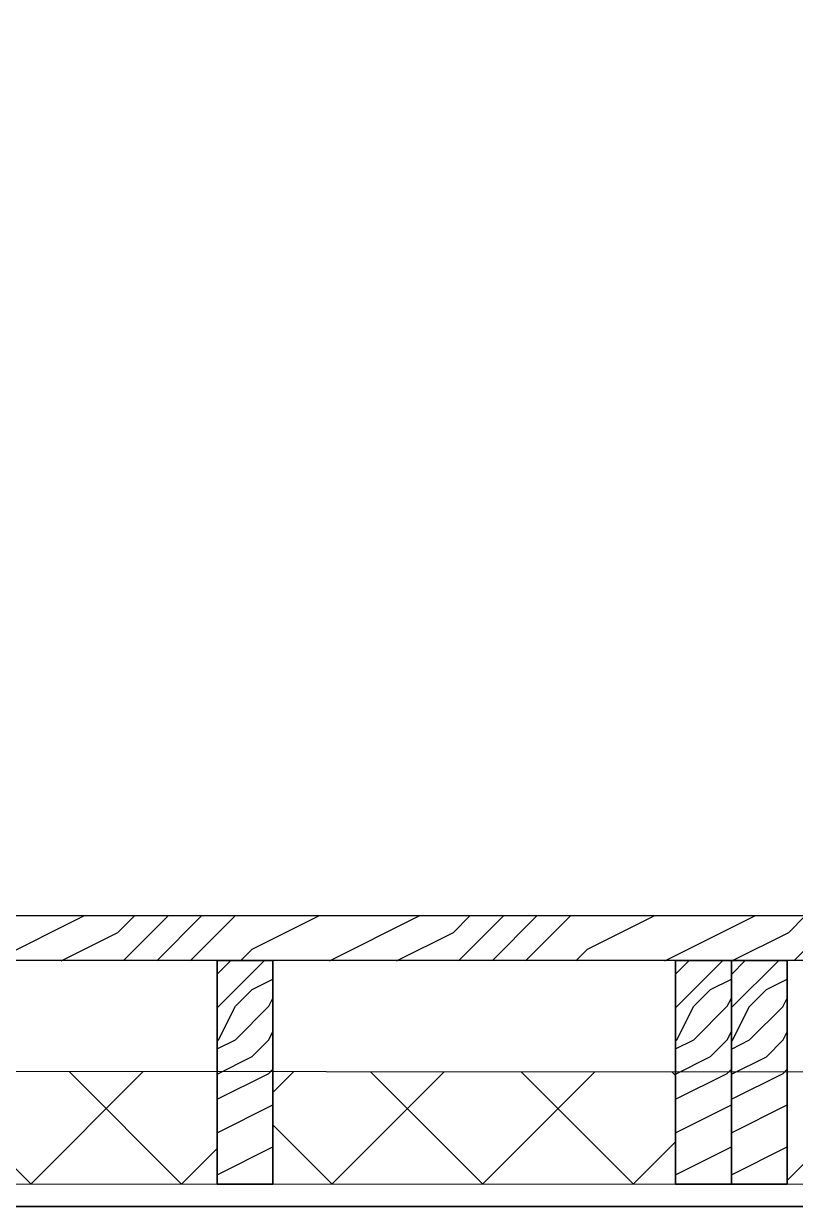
# Model space of a CAD drawing. Extents: x -12289450 to -10763036, y -7834513 to -6150123.
# Drawn here: x -10888592 to -10887902, y -7677270 to -7676211 of the extents above; entities that cross this region are included whole.
import ezdxf

# ---------------------------------------------------------------- set-up
doc = ezdxf.new("R2010")
doc.units = 0
doc.header["$LTSCALE"] = 25
doc.layers.add('008-ШТРИХОВКА', color=252, linetype='Continuous')
doc.layers.add('Крыши', color=7, linetype='Continuous')
doc.layers.add('RAZMER', color=7, linetype='Continuous', lineweight=9)
doc.layers.add('СТЕНЫ', color=5, linetype='Continuous', lineweight=40)

msp = doc.modelspace()

# ---------------------------------------------------------------- hatches: boundary and pattern name
at = {"layer": '008-ШТРИХОВКА', "ltscale": 3}
h = msp.add_hatch(dxfattribs=at)
h.set_pattern_fill('ANSI37', color=256, scale=30)
h.set_pattern_definition([(45, (-10891138.46, -7676799.76), (-67.352, 67.352), []), (135, (-10891138.46, -7676799.76), (-67.352, -67.352), [])])
h.paths.add_polyline_path([(-10890027.6, -7675150.5, -0.121044), (-10890162.8, -7674997.7), (-10891138.5, -7675560.9), (-10891138.5, -7675791.9), (-10891017.8, -7675722.2), (-10891036.5, -7675661, -0.503597), (-10891048.1, -7675652.3, -1), (-10891030.1, -7675652.3, -0.330143), (-10891036.5, -7675661), (-10891017.8, -7675722.2)])
h.paths.add_polyline_path([(-10889834.2, -7675038.8), (-10889834.2, -7675010), (-10889984.1, -7675010), (-10889984.1, -7674894.4), (-10890162.8, -7674997.7, 0.121044), (-10890027.6, -7675150.5)])
h.paths.add_polyline_path([(-10889829.2, -7674919.9), (-10889784.2, -7674919.9), (-10889784.2, -7674779), (-10889784.2, -7674779), (-10889984.1, -7674894.4), (-10889984.1, -7675010), (-10889834.2, -7675010), (-10889834.2, -7675009.9), (-10889829.2, -7675009.9)])
h.paths.add_polyline_path([(-10889584.1, -7674894.6), (-10889784.2, -7674779), (-10889784.2, -7674919.9), (-10889739.2, -7674919.9), (-10889739.2, -7675009.9), (-10889734.2, -7675009.9), (-10889584.1, -7675010)])
h.paths.add_polyline_path([(-10889719.3, -7674912), (-10889719.3, -7674911, 0.400203), (-10889724, -7674916), (-10889723.1, -7674916, -0.40079)], flags=0)
h.paths.add_polyline_path([(-10889719.2, -7674912), (-10889719.2, -7674911, 0.406669), (-10889724.1, -7674916), (-10889723, -7674916, -0.40079)], flags=16)
h.paths.add_polyline_path([(-10889649.3, -7674920), (-10889649.3, -7674921, 0.425077), (-10889644.1, -7674916), (-10889645.1, -7674916, -0.427766)], flags=16)
h.paths.add_polyline_path([(-10889719.3, -7674975.7), (-10889719.3, -7674974.7, 0.400203), (-10889724, -7674979.7), (-10889723.1, -7674979.7, -0.40079)], flags=16)
h.paths.add_polyline_path([(-10889719.2, -7674983.7), (-10889719.2, -7674984.7, 0.421798), (-10889714.1, -7674979.7), (-10889715, -7674979.7, -0.427766)], flags=16)
h.paths.add_polyline_path([(-10889719.3, -7674848.2), (-10889719.3, -7674847.2, 0.400203), (-10889724, -7674852.2), (-10889723.1, -7674852.2, -0.40079)], flags=0)
h.paths.add_polyline_path([(-10889719.2, -7674848.2), (-10889719.2, -7674847.2, 0.406669), (-10889724.1, -7674852.2), (-10889723, -7674852.2, -0.40079)], flags=16)
h.paths.add_polyline_path([(-10889405.4, -7674997.7), (-10889584.1, -7674894.6), (-10889584.1, -7675010), (-10889734.2, -7675010), (-10889734.2, -7675038.8), (-10889540.7, -7675150.6, 0.121047)])
h.paths.add_polyline_path([(-10889405.4, -7674997.7, -0.121047), (-10889540.7, -7675150.6), (-10888788.1, -7675585.1), (-10888672.6, -7675431.1, -0.379494), (-10888675, -7675419.4)])
h.paths.add_polyline_path([(-10888544.3, -7675494.9), (-10888544.3, -7675725.8), (-10888316.3, -7675857.5), (-10888245.9, -7675781.6, -0.208652), (-10888248.8, -7675775, -1), (-10888230.8, -7675775, -0.654736), (-10888245.9, -7675781.6), (-10888316.3, -7675857.5), (-10886829.2, -7676716), (-10886829.2, -7676658.3), (-10887284.2, -7676395.6), (-10887284.2, -7676222.4)])
h.paths.add_polyline_path([(-10886684.2, -7676742), (-10886739.2, -7676710.3), (-10886739.2, -7676744.9), (-10886734.2, -7676744.9), (-10886734.2, -7676770.9), (-10886684.2, -7676799.8)])
h.paths.add_polyline_path([(-10886766.7, -7676718.6, 1), (-10886756.7, -7676718.6, 1)], flags=17)
h.paths.add_polyline_path([(-10886739.2, -7676654.9), (-10886829.2, -7676654.9), (-10886829.2, -7676658.3), (-10886807, -7676671.1, -0.277163), (-10886802.5, -7676673.7), (-10886739.2, -7676710.3)], flags=17)
h.paths.add_polyline_path([(-10886756.7, -7676676.1, -1), (-10886766.7, -7676676.1, -1)], flags=16)
h.paths.add_polyline_path([(-10886684.2, -7676568.8), (-10887284.2, -7676222.4), (-10887284.2, -7676395.6), (-10886829.2, -7676658.3), (-10886829.2, -7676654.9), (-10886739.2, -7676654.9), (-10886739.2, -7676710.3), (-10886684.2, -7676742)])
h.paths.add_polyline_path([(-10886719.2, -7676586.1, -1), (-10886709.2, -7676586.1, -1)], flags=16)
h.paths.add_polyline_path([(-10886718.2, -7676586.1, -1), (-10886710.2, -7676586.1, -1)], flags=0)
h.paths.add_polyline_path([(-10886709, -7676690.2, -1), (-10886719, -7676690.2, -1)], flags=16)
h.paths.add_polyline_path([(-10886979.2, -7676534.3, -1), (-10886989.2, -7676534.3, -1)], flags=16)
h.paths.add_polyline_path([(-10886979.4, -7676430.3, -1), (-10886989.4, -7676430.3, -1)], flags=16)
h.paths.add_polyline_path([(-10886980.3, -7676430.3, -1), (-10886988.4, -7676430.3, -1)], flags=0)
h.paths.add_polyline_path([(-10887249.4, -7676378.3, -1), (-10887259.4, -7676378.3, -1)], flags=16)
h.paths.add_polyline_path([(-10887249.5, -7676274.3, -1), (-10887259.5, -7676274.3, -1)], flags=16)
h.paths.add_polyline_path([(-10887250.5, -7676274.3, -1), (-10887258.6, -7676274.3, -1)], flags=0)
at = {"layer": '008-ШТРИХОВКА'}
h = msp.add_hatch(dxfattribs=at)
h.set_pattern_fill('WOODFACE', color=251, scale=300, style=0, pattern_type=2)
h.set_pattern_definition([(0, (-10896173.06, -7677234.88), (300, 300), [15, -285]), (90, (-10896053.06, -7677129.88), (-300, 300), [30, -270]), (45, (-10896113.06, -7677159.88), (3e-14, 300), [21.21, -63.63, 21.21, -42.42, 148.5, -127.294]), (45, (-10896188.06, -7677249.88), (3e-14, 300), [21.213, -42.426, 21.213, -339.412]), (45, (-10896083.06, -7677219.88), (3e-14, 300), [21.213, -403.051]), (45, (-10896053.06, -7677234.88), (3e-14, 300), [21.213, -403.051]), (45, (-10896098.06, -7677204.88), (3e-14, 300), [21.213, -403.051]), (45, (-10896113.06, -7677189.88), (3e-14, 300), [42.426, -381.838]), (45, (-10896038.06, -7676964.88), (3e-14, 300), [42.426, -381.838]), (45, (-10896143.06, -7677174.88), (3e-14, 300), [84.852, -339.412]), (45, (-10896158.06, -7677159.88), (3e-14, 300), [84.852, -339.412]), (45, (-10895963.06, -7677069.88), (3e-14, 300), [84.852, -339.412]), (45, (-10896173.06, -7677129.88), (3e-14, 300), [63.64, -360.6245]), (45, (-10896233.06, -7677084.88), (3e-14, 300), [63.64, -360.6245]), (45, (-10896203.06, -7677114.88), (3e-14, 300), [63.64, -360.6245]), (45, (-10896008.06, -7677024.88), (3e-14, 300), [106.066, -318.198]), (45, (-10896038.06, -7677009.88), (3e-14, 300), [106.066, -318.198]), (45, (-10896008.06, -7677084.88), (3e-14, 300), [148.492, -275.772]), (26.565, (-10896143.06, -7677204.88), (300, 1e-07), [33.541, -637.279]), (26.565, (-10896083.06, -7677114.88), (300, 1e-07), [33.541, -637.279]), (26.565, (-10896098.06, -7677144.88), (300, 1e-07), [33.541, -637.279]), (26.565, (-10896158.06, -7677234.88), (300, 1e-07), [67.082, -603.738]), (26.565, (-10896098.06, -7677099.88), (300, 1e-07), [100.623, -570.197]), (26.565, (-10896128.06, -7677084.88), (300, 1e-07), [134.164, -536.656]), (26.565, (-10896158.06, -7677069.88), (300, 1e-07), [134.164, -536.656]), (26.565, (-10896203.06, -7676979.88), (300, 1e-07), [134.164, -536.656]), (26.565, (-10896203.06, -7677009.88), (300, 1e-07), [167.705, -503.115]), (26.565, (-10896188.06, -7677039.88), (300, 1e-07), [167.705, -503.115]), (63.435, (-10896083.06, -7677159.88), (2e-08, 300), [33.541, -637.279]), (63.435, (-10896128.06, -7677189.88), (2e-08, 300), [33.541, -637.279]), (63.435, (-10896173.06, -7677234.88), (2e-08, 300), [67.082, -603.738]), (63.435, (-10896083.06, -7677189.88), (2e-08, 300), [67.082, -603.738]), (63.435, (-10896203.06, -7677249.88), (2e-08, 300), [100.623, -570.197]), (63.435, (-10896233.06, -7677249.88), (2e-08, 300), [134.164, -536.656]), (63.435, (-10895963.06, -7677234.88), (2e-08, 300), [134.164, -536.656]), (63.435, (-10896068.06, -7677204.88), (2e-08, 300), [134.164, -536.656]), (63.435, (-10896008.06, -7677234.88), (2e-08, 300), [167.705, -503.115]), (63.435, (-10896038.06, -7677219.88), (2e-08, 300), [167.705, -503.115])])
h.paths.add_polyline_path([(-10891364.2, -7677050), (-10891414.2, -7677050), (-10891422.1, -7677049.9), (-10891372.1, -7677049.9)], flags=16)
h.paths.add_polyline_path([(-10891279.9, -7677009.9), (-10891279.9, -7677050), (-10886934.2, -7677050.1), (-10886934.2, -7677009.9)])
h = msp.add_hatch(dxfattribs=at)
h.set_pattern_fill('WOODFACE', color=251, scale=300, style=0, pattern_type=2)
h.set_pattern_definition([(0, (785736.93, -569866.07), (300, 300), [15, -285]), (90, (785856.93, -569761.07), (-300, 300), [30, -270]), (45, (785796.93, -569791.07), (3e-14, 300), [21.21, -63.63, 21.21, -42.42, 148.5, -127.2940687]), (45, (785721.93, -569881.07), (3e-14, 300), [21.213, -42.426, 21.213, -339.4120686]), (45, (785826.93, -569851.07), (3e-14, 300), [21.213, -403.0510686]), (45, (785856.93, -569866.07), (3e-14, 300), [21.213, -403.0510686]), (45, (785811.93, -569836.07), (3e-14, 300), [21.213, -403.0510686]), (45, (785796.93, -569821.07), (3e-14, 300), [42.426, -381.8380686]), (45, (785871.93, -569596.07), (3e-14, 300), [42.426, -381.8380686]), (45, (785766.93, -569806.07), (3e-14, 300), [84.852, -339.4120686]), (45, (785751.93, -569791.07), (3e-14, 300), [84.852, -339.4120686]), (45, (785946.93, -569701.07), (3e-14, 300), [84.852, -339.4120686]), (45, (785736.93, -569761.07), (3e-14, 300), [63.6396, -360.6244686]), (45, (785676.93, -569716.07), (3e-14, 300), [63.6396, -360.6244686]), (45, (785706.93, -569746.07), (3e-14, 300), [63.6396, -360.6244686]), (45, (785901.93, -569656.07), (3e-14, 300), [106.06602, -318.1980486]), (45, (785871.93, -569641.07), (3e-14, 300), [106.06602, -318.1980486]), (45, (785901.93, -569716.07), (3e-14, 300), [148.492424, -275.7716445]), (26.5650512, (785766.93, -569836.07), (300, 1e-07), [33.541017, -637.279374]), (26.5650512, (785826.93, -569746.07), (300, 1e-07), [33.541017, -637.279374]), (26.5650512, (785811.93, -569776.07), (300, 1e-07), [33.541017, -637.279374]), (26.5650512, (785751.93, -569866.07), (300, 1e-07), [67.08204, -603.738353]), (26.5650512, (785811.93, -569731.07), (300, 1e-07), [100.623059, -570.197334]), (26.5650512, (785781.93, -569716.07), (300, 1e-07), [134.1640785, -536.6563146]), (26.5650512, (785751.93, -569701.07), (300, 1e-07), [134.1640785, -536.6563146]), (26.5650512, (785706.93, -569611.07), (300, 1e-07), [134.1640785, -536.6563146]), (26.5650512, (785706.93, -569641.07), (300, 1e-07), [167.7051, -503.115293]), (26.5650512, (785721.93, -569671.07), (300, 1e-07), [167.7051, -503.115293]), (63.4349488, (785826.93, -569791.07), (2e-08, 300), [33.541017, -637.279374]), (63.4349488, (785781.93, -569821.07), (2e-08, 300), [33.541017, -637.279374]), (63.4349488, (785736.93, -569866.07), (2e-08, 300), [67.08204, -603.738353]), (63.4349488, (785826.93, -569821.07), (2e-08, 300), [67.08204, -603.738353]), (63.4349488, (785706.93, -569881.07), (2e-08, 300), [100.623059, -570.197334]), (63.4349488, (785676.93, -569881.07), (2e-08, 300), [134.1640785, -536.6563146]), (63.4349488, (785946.93, -569866.07), (2e-08, 300), [134.1640785, -536.6563146]), (63.4349488, (785841.93, -569836.07), (2e-08, 300), [134.1640785, -536.6563146]), (63.4349488, (785901.93, -569866.07), (2e-08, 300), [167.7051, -503.115293]), (63.4349488, (785871.93, -569851.07), (2e-08, 300), [167.7051, -503.115293])])
h.paths.add_polyline_path([(-10888369.2, -7677249.9), (-10888369.2, -7677049.9), (-10888419.2, -7677049.9), (-10888419.2, -7677249.9)])
h = msp.add_hatch(dxfattribs=at)
h.set_pattern_fill('WOODFACE', color=251, scale=300, style=0, pattern_type=2)
h.set_pattern_definition([(0, (786146.93, -569866.07), (300, 300), [15, -285]), (90, (786266.93, -569761.07), (-300, 300), [30, -270]), (45, (786206.93, -569791.07), (3e-14, 300), [21.21, -63.63, 21.21, -42.42, 148.5, -127.2940687]), (45, (786131.93, -569881.07), (3e-14, 300), [21.213, -42.426, 21.213, -339.4120686]), (45, (786236.93, -569851.07), (3e-14, 300), [21.213, -403.0510686]), (45, (786266.93, -569866.07), (3e-14, 300), [21.213, -403.0510686]), (45, (786221.93, -569836.07), (3e-14, 300), [21.213, -403.0510686]), (45, (786206.93, -569821.07), (3e-14, 300), [42.426, -381.8380686]), (45, (786281.93, -569596.07), (3e-14, 300), [42.426, -381.8380686]), (45, (786176.93, -569806.07), (3e-14, 300), [84.852, -339.4120686]), (45, (786161.93, -569791.07), (3e-14, 300), [84.852, -339.4120686]), (45, (786356.93, -569701.07), (3e-14, 300), [84.852, -339.4120686]), (45, (786146.93, -569761.07), (3e-14, 300), [63.6396, -360.6244686]), (45, (786086.93, -569716.07), (3e-14, 300), [63.6396, -360.6244686]), (45, (786116.93, -569746.07), (3e-14, 300), [63.6396, -360.6244686]), (45, (786311.93, -569656.07), (3e-14, 300), [106.06602, -318.1980486]), (45, (786281.93, -569641.07), (3e-14, 300), [106.06602, -318.1980486]), (45, (786311.93, -569716.07), (3e-14, 300), [148.492424, -275.7716445]), (26.5650512, (786176.93, -569836.07), (300, 1e-07), [33.541017, -637.279374]), (26.5650512, (786236.93, -569746.07), (300, 1e-07), [33.541017, -637.279374]), (26.5650512, (786221.93, -569776.07), (300, 1e-07), [33.541017, -637.279374]), (26.5650512, (786161.93, -569866.07), (300, 1e-07), [67.08204, -603.738353]), (26.5650512, (786221.93, -569731.07), (300, 1e-07), [100.623059, -570.197334]), (26.5650512, (786191.93, -569716.07), (300, 1e-07), [134.1640785, -536.6563146]), (26.5650512, (786161.93, -569701.07), (300, 1e-07), [134.1640785, -536.6563146]), (26.5650512, (786116.93, -569611.07), (300, 1e-07), [134.1640785, -536.6563146]), (26.5650512, (786116.93, -569641.07), (300, 1e-07), [167.7051, -503.115293]), (26.5650512, (786131.93, -569671.07), (300, 1e-07), [167.7051, -503.115293]), (63.4349488, (786236.93, -569791.07), (2e-08, 300), [33.541017, -637.279374]), (63.4349488, (786191.93, -569821.07), (2e-08, 300), [33.541017, -637.279374]), (63.4349488, (786146.93, -569866.07), (2e-08, 300), [67.08204, -603.738353]), (63.4349488, (786236.93, -569821.07), (2e-08, 300), [67.08204, -603.738353]), (63.4349488, (786116.93, -569881.07), (2e-08, 300), [100.623059, -570.197334]), (63.4349488, (786086.93, -569881.07), (2e-08, 300), [134.1640785, -536.6563146]), (63.4349488, (786356.93, -569866.07), (2e-08, 300), [134.1640785, -536.6563146]), (63.4349488, (786251.93, -569836.07), (2e-08, 300), [134.1640785, -536.6563146]), (63.4349488, (786311.93, -569866.07), (2e-08, 300), [167.7051, -503.115293]), (63.4349488, (786281.93, -569851.07), (2e-08, 300), [167.7051, -503.115293])])
h.paths.add_polyline_path([(-10887959.2, -7677249.9), (-10887959.2, -7677049.9), (-10888009.2, -7677049.9), (-10888009.2, -7677249.9)])
h = msp.add_hatch(dxfattribs=at)
h.set_pattern_fill('WOODFACE', color=251, scale=300, style=0, pattern_type=2)
h.set_pattern_definition([(0, (786196.93, -569866.13), (300, 300), [15, -285]), (90, (786316.93, -569761.13), (-300, 300), [30, -270]), (45, (786256.93, -569791.13), (3e-14, 300), [21.21, -63.63, 21.21, -42.42, 148.5, -127.2940687]), (45, (786181.93, -569881.13), (3e-14, 300), [21.213, -42.426, 21.213, -339.4120686]), (45, (786286.93, -569851.13), (3e-14, 300), [21.213, -403.0510686]), (45, (786316.93, -569866.13), (3e-14, 300), [21.213, -403.0510686]), (45, (786271.93, -569836.13), (3e-14, 300), [21.213, -403.0510686]), (45, (786256.93, -569821.13), (3e-14, 300), [42.426, -381.8380686]), (45, (786331.93, -569596.13), (3e-14, 300), [42.426, -381.8380686]), (45, (786226.93, -569806.13), (3e-14, 300), [84.852, -339.4120686]), (45, (786211.93, -569791.13), (3e-14, 300), [84.852, -339.4120686]), (45, (786406.93, -569701.13), (3e-14, 300), [84.852, -339.4120686]), (45, (786196.93, -569761.13), (3e-14, 300), [63.6396, -360.6244686]), (45, (786136.93, -569716.13), (3e-14, 300), [63.6396, -360.6244686]), (45, (786166.93, -569746.13), (3e-14, 300), [63.6396, -360.6244686]), (45, (786361.93, -569656.13), (3e-14, 300), [106.06602, -318.1980486]), (45, (786331.93, -569641.13), (3e-14, 300), [106.06602, -318.1980486]), (45, (786361.93, -569716.13), (3e-14, 300), [148.492424, -275.7716445]), (26.5650512, (786226.93, -569836.13), (300, 1e-07), [33.541017, -637.279374]), (26.5650512, (786286.93, -569746.13), (300, 1e-07), [33.541017, -637.279374]), (26.5650512, (786271.93, -569776.13), (300, 1e-07), [33.541017, -637.279374]), (26.5650512, (786211.93, -569866.13), (300, 1e-07), [67.08204, -603.738353]), (26.5650512, (786271.93, -569731.13), (300, 1e-07), [100.623059, -570.197334]), (26.5650512, (786241.93, -569716.13), (300, 1e-07), [134.1640785, -536.6563146]), (26.5650512, (786211.93, -569701.13), (300, 1e-07), [134.1640785, -536.6563146]), (26.5650512, (786166.93, -569611.13), (300, 1e-07), [134.1640785, -536.6563146]), (26.5650512, (786166.93, -569641.13), (300, 1e-07), [167.7051, -503.115293]), (26.5650512, (786181.93, -569671.13), (300, 1e-07), [167.7051, -503.115293]), (63.4349488, (786286.93, -569791.13), (2e-08, 300), [33.541017, -637.279374]), (63.4349488, (786241.93, -569821.13), (2e-08, 300), [33.541017, -637.279374]), (63.4349488, (786196.93, -569866.13), (2e-08, 300), [67.08204, -603.738353]), (63.4349488, (786286.93, -569821.13), (2e-08, 300), [67.08204, -603.738353]), (63.4349488, (786166.93, -569881.13), (2e-08, 300), [100.623059, -570.197334]), (63.4349488, (786136.93, -569881.13), (2e-08, 300), [134.1640785, -536.6563146]), (63.4349488, (786406.93, -569866.13), (2e-08, 300), [134.1640785, -536.6563146]), (63.4349488, (786301.93, -569836.13), (2e-08, 300), [134.1640785, -536.6563146]), (63.4349488, (786361.93, -569866.13), (2e-08, 300), [167.7051, -503.115293]), (63.4349488, (786331.93, -569851.13), (2e-08, 300), [167.7051, -503.115293])])
h.paths.add_polyline_path([(-10887909.2, -7677250), (-10887909.2, -7677049.9), (-10887959.2, -7677049.9), (-10887959.2, -7677250)])
at = {"layer": '008-ШТРИХОВКА', "ltscale": 3}
h = msp.add_hatch(dxfattribs=at)
h.set_pattern_fill('ANSI37', color=256, scale=30)
h.set_pattern_definition([(45, (-10891279.88, -7677249.875), (-67.352, 67.352), []), (135, (-10891279.88, -7677249.875), (-67.352, -67.352), [])])
h.paths.add_polyline_path([(-10890809.2, -7677149.9), (-10891279.9, -7677149.9), (-10891279.9, -7677249.9), (-10890809.2, -7677249.9)])
h.paths.add_polyline_path([(-10890209.2, -7677149.9), (-10890759.2, -7677149.9), (-10890759.2, -7677249.9), (-10890209.2, -7677249.9)])
h.paths.add_polyline_path([(-10889933.7, -7677149.9), (-10890159.2, -7677149.9), (-10890159.2, -7677249.9), (-10889933.1, -7677249.9), (-10889892, -7677184.3, -0.065298)])
h.paths.add_polyline_path([(-10889859.2, -7677201, -0.044463), (-10889892, -7677184.3), (-10889933.1, -7677249.9), (-10889859.2, -7677249.9)])
h.paths.add_polyline_path([(-10889859.2, -7677149.9), (-10889933.7, -7677149.9, 0.065298), (-10889892, -7677184.3, 0.044463), (-10889859.2, -7677201)])
h.paths.add_polyline_path([(-10889209.2, -7677149.4), (-10889629.4, -7677149.3, -0.117308), (-10889709.2, -7677202.8), (-10889709.2, -7677249.9), (-10889209.2, -7677249.9)])
h.paths.add_polyline_path([(-10889629.4, -7677149.3), (-10889709.2, -7677149.3), (-10889709.2, -7677202.8, 0.117308)])
h.paths.add_polyline_path([(-10888889.2, -7677149.5), (-10889159.2, -7677149.4), (-10889159.2, -7677249.9), (-10888889.2, -7677249.9)])
h.paths.add_polyline_path([(-10888419.2, -7677149.6), (-10888789.2, -7677149.5), (-10888789.2, -7677249.9), (-10888419.2, -7677249.9)])
h.paths.add_polyline_path([(-10888009.2, -7677149.6), (-10888369.2, -7677149.6), (-10888369.2, -7677249.9), (-10888009.2, -7677249.9)])
h.paths.add_polyline_path([(-10887509.2, -7677149.8), (-10887909.2, -7677149.7), (-10887909.2, -7677249.9), (-10887509.2, -7677249.9)])
h.paths.add_polyline_path([(-10887089.3, -7677149.8), (-10887459.2, -7677149.8), (-10887459.2, -7677249.9), (-10887161.2, -7677249.9)])
h.paths.add_polyline_path([(-10887009.2, -7677149.9), (-10887089.3, -7677149.8), (-10887161.2, -7677249.9), (-10887009.2, -7677249.9)])

# ---------------------------------------------------------------- linework, layer by layer
msp.add_lwpolyline([(-10886934.2, -7677149.9), (-10889709.2, -7677149.3)], dxfattribs=at)
at = {"layer": 'RAZMER', "ltscale": 4}
msp.add_lwpolyline([(-10886934.2, -7677249.9), (-10891279.9, -7677249.9)], dxfattribs=at)
at = {"layer": 'Крыши', "color": 4, "lineweight": 35, "ltscale": 3}
for points in [[(-10888419.2, -7677249.9), (-10888369.2, -7677249.9), (-10888369.2, -7677049.9), (-10888419.2, -7677049.9)], [(-10888009.2, -7677249.9), (-10887959.2, -7677249.9), (-10887959.2, -7677049.9), (-10888009.2, -7677049.9)], [(-10887959.2, -7677250), (-10887909.2, -7677250), (-10887909.2, -7677049.9), (-10887959.2, -7677049.9)]]:
    msp.add_lwpolyline(points, close=True, dxfattribs=at)
at = {"layer": 'Крыши', "lineweight": 35, "ltscale": 3}
msp.add_lwpolyline([(-10886934.2, -7677269.9), (-10891279.9, -7677269.9)], dxfattribs=at)
at = {"layer": 'СТЕНЫ', "lineweight": 30}
for points in [[(-10886934.2, -7677009.9), (-10891279.9, -7677009.9)], [(-10886934.2, -7677049.9), (-10891279.9, -7677049.9)]]:
    msp.add_lwpolyline(points, dxfattribs=at)

doc.saveas('drawing.dxf')
